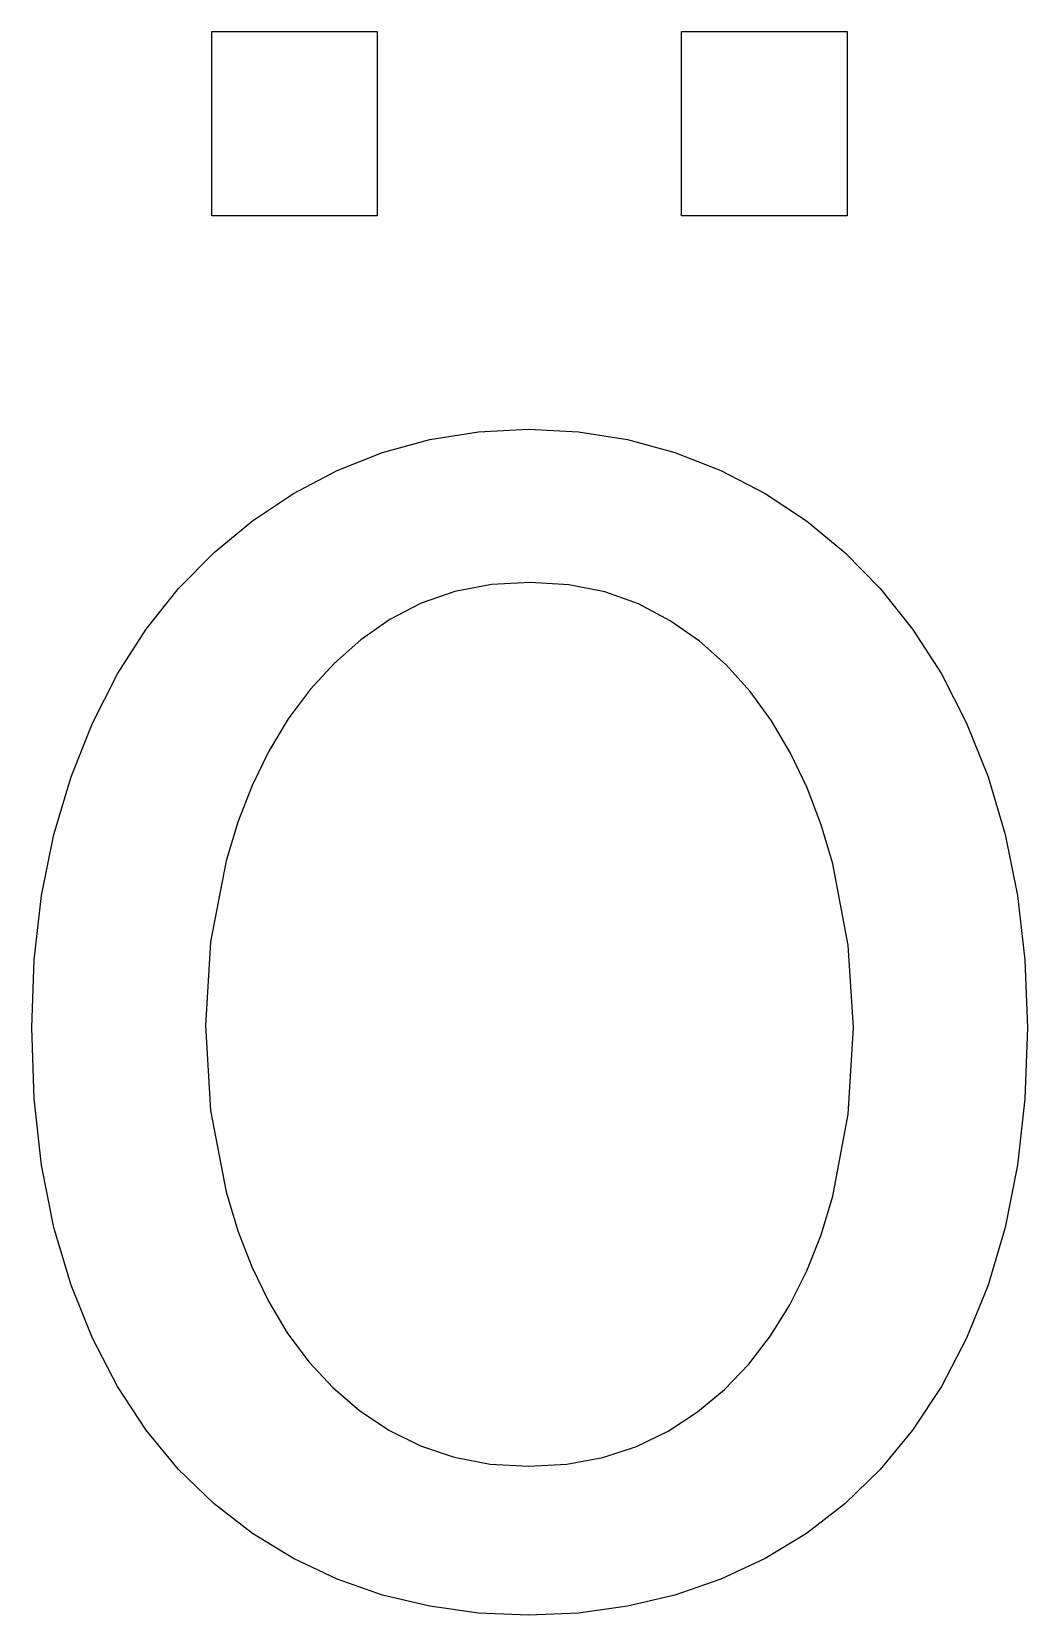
# Model space of a CAD drawing. Extents: x 0.6 to 7.3, y -0.1 to 10.5.
import ezdxf

# ---------------------------------------------------------------- set-up
doc = ezdxf.new("R2010")
doc.units = 0
doc.layers.get('0').update_dxf_attribs({"linetype": 'CONTINUOUS'})

msp = doc.modelspace()

# ---------------------------------------------------------------- linework, layer by layer
at = {"color": 0}
for p, q in [((1.833, 9.292), (1.833, 10.528)), ((1.833, 10.528), (2.944, 10.528)), ((2.944, 10.528), (2.944, 9.292)), ((4.986, 9.292), (4.986, 10.528)), ((4.986, 10.528), (6.097, 10.528)), ((6.097, 10.528), (6.097, 9.292)), ((2.944, 9.292), (1.833, 9.292)), ((6.097, 9.292), (4.986, 9.292)), ((2.98, 7.705), (3.297, 7.792)), ((3.297, 7.792), (3.623, 7.844)), ((3.623, 7.844), (3.958, 7.861)), ((3.958, 7.861), (4.294, 7.844)), ((4.294, 7.844), (4.622, 7.792)), ((4.622, 7.792), (4.94, 7.705)), ((2.674, 7.583), (2.98, 7.705)), ((4.94, 7.705), (5.25, 7.583)), ((2.381, 7.43), (2.674, 7.583)), ((5.25, 7.583), (5.546, 7.43)), ((2.106, 7.247), (2.381, 7.43)), ((5.546, 7.43), (5.823, 7.247)), ((1.849, 7.034), (2.106, 7.247)), ((5.823, 7.247), (6.081, 7.034)), ((1.611, 6.792), (1.849, 7.034)), ((6.081, 7.034), (6.319, 6.792)), ((3.71, 6.818), (3.465, 6.771)), ((3.972, 6.833), (3.71, 6.818)), ((4.229, 6.817), (3.972, 6.833)), ((4.47, 6.769), (4.229, 6.817)), ((1.394, 6.52), (1.611, 6.792)), ((3.465, 6.771), (3.238, 6.693)), ((4.697, 6.689), (4.47, 6.769)), ((6.319, 6.792), (6.536, 6.52)), ((3.238, 6.693), (3.028, 6.583)), ((4.91, 6.576), (4.697, 6.689)), ((1.201, 6.219), (1.394, 6.52)), ((3.028, 6.583), (2.834, 6.448)), ((5.106, 6.438), (4.91, 6.576)), ((6.536, 6.52), (6.729, 6.219)), ((2.834, 6.448), (2.656, 6.292)), ((5.285, 6.28), (5.106, 6.438)), ((2.656, 6.292), (2.494, 6.115)), ((5.446, 6.101), (5.285, 6.28)), ((1.033, 5.888), (1.201, 6.219)), ((6.729, 6.219), (6.898, 5.888)), ((2.494, 6.115), (2.347, 5.917)), ((5.59, 5.903), (5.446, 6.101)), ((0.889, 5.528), (1.033, 5.888)), ((2.347, 5.917), (2.217, 5.701)), ((5.717, 5.687), (5.59, 5.903)), ((6.898, 5.888), (7.042, 5.528)), ((2.217, 5.701), (2.104, 5.471)), ((5.828, 5.455), (5.717, 5.687)), ((0.773, 5.142), (0.889, 5.528)), ((7.042, 5.528), (7.157, 5.142)), ((2.104, 5.471), (2.009, 5.225)), ((5.922, 5.207), (5.828, 5.455)), ((2.009, 5.225), (1.931, 4.965)), ((6, 4.944), (5.922, 5.207)), ((0.691, 4.733), (0.773, 5.142)), ((7.157, 5.142), (7.24, 4.733)), ((1.931, 4.965), (1.826, 4.422)), ((6.104, 4.399), (6, 4.944)), ((0.641, 4.301), (0.691, 4.733)), ((7.24, 4.733), (7.289, 4.301)), ((1.826, 4.422), (1.792, 3.861)), ((6.139, 3.847), (6.104, 4.399)), ((0.625, 3.847), (0.641, 4.301)), ((7.289, 4.301), (7.306, 3.847)), ((0.641, 3.369), (0.625, 3.847)), ((1.792, 3.861), (1.826, 3.29)), ((6.104, 3.266), (6.139, 3.847)), ((7.306, 3.847), (7.289, 3.369)), ((0.691, 2.922), (0.641, 3.369)), ((7.289, 3.369), (7.24, 2.922)), ((1.826, 3.29), (1.931, 2.743)), ((6, 2.715), (6.104, 3.266)), ((0.773, 2.505), (0.691, 2.922)), ((7.24, 2.922), (7.157, 2.505)), ((1.931, 2.743), (2.008, 2.483)), ((5.922, 2.456), (6, 2.715)), ((0.889, 2.118), (0.773, 2.505)), ((2.008, 2.483), (2.102, 2.24)), ((5.826, 2.214), (5.922, 2.456)), ((7.157, 2.505), (7.042, 2.118)), ((2.102, 2.24), (2.213, 2.011)), ((5.713, 1.987), (5.826, 2.214)), ((1.033, 1.762), (0.889, 2.118)), ((7.042, 2.118), (6.898, 1.762)), ((2.213, 2.011), (2.34, 1.799)), ((5.583, 1.778), (5.713, 1.987)), ((1.201, 1.438), (1.033, 1.762)), ((2.34, 1.799), (2.484, 1.604)), ((5.436, 1.587), (5.583, 1.778)), ((6.898, 1.762), (6.729, 1.438)), ((2.484, 1.604), (2.646, 1.431)), ((5.273, 1.417), (5.436, 1.587)), ((1.394, 1.144), (1.201, 1.438)), ((2.646, 1.431), (2.825, 1.278)), ((5.092, 1.267), (5.273, 1.417)), ((6.729, 1.438), (6.536, 1.144)), ((2.825, 1.278), (3.021, 1.146)), ((4.896, 1.139), (5.092, 1.267)), ((1.611, 0.882), (1.394, 1.144)), ((3.021, 1.146), (3.233, 1.04)), ((4.684, 1.036), (4.896, 1.139)), ((6.536, 1.144), (6.319, 0.882)), ((3.233, 1.04), (3.46, 0.964)), ((3.46, 0.964), (3.702, 0.918)), ((4.215, 0.918), (4.457, 0.962)), ((4.457, 0.962), (4.684, 1.036)), ((1.849, 0.651), (1.611, 0.882)), ((3.702, 0.918), (3.958, 0.903)), ((3.958, 0.903), (4.215, 0.918)), ((6.319, 0.882), (6.081, 0.651)), ((2.106, 0.451), (1.849, 0.651)), ((6.081, 0.651), (5.823, 0.451)), ((2.381, 0.283), (2.106, 0.451)), ((5.823, 0.451), (5.546, 0.283)), ((2.674, 0.146), (2.381, 0.283)), ((5.546, 0.283), (5.25, 0.146)), ((2.98, 0.039), (2.674, 0.146)), ((5.25, 0.146), (4.94, 0.039)), ((3.297, -0.036), (2.98, 0.039)), ((4.94, 0.039), (4.622, -0.036)), ((3.623, -0.082), (3.297, -0.036)), ((3.958, -0.097), (3.623, -0.082)), ((4.294, -0.082), (3.958, -0.097)), ((4.622, -0.036), (4.294, -0.082))]:
    msp.add_line(p, q, dxfattribs=at)

doc.saveas('drawing.dxf')
